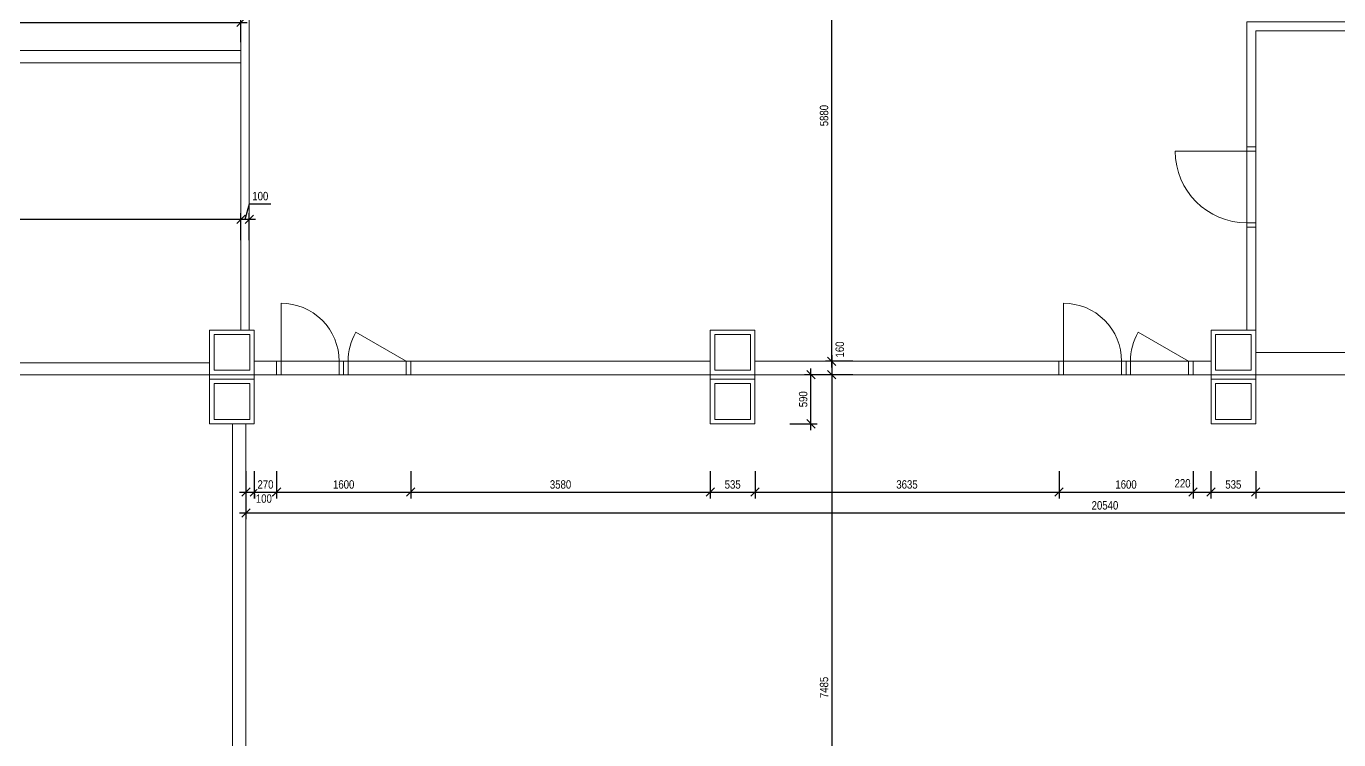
# Model space of a CAD drawing. Header units: millimetres. Extents: x -685 to 53218, y -11849 to 27902.
# Drawn here: x 23423 to 39115, y 7360 to 15897 of the extents above; entities that cross this region are included whole.
import ezdxf

# ---------------------------------------------------------------- set-up
doc = ezdxf.new("R2010")
doc.units = ezdxf.units.MM
for name, color, linetype, lineweight in [('__okna dvere', 7, 'Continuous', 9), ('_kóty', 7, 'Continuous', 5), ('Konštrukcie', 7, 'Continuous', 15)]:
    doc.layers.add(name, color=color, linetype=linetype, lineweight=lineweight)
doc.styles.add('PDF Arial', font='ARIALN.TTF')
doc.dimstyles.new('1.50 int', dxfattribs={"dimscale": 50, "dimtxt": 2, "dimasz": 2, "dimexe": 1.5, "dimexo": 2, "dimgap": 0.5, "dimtad": 1, "dimrnd": 5, "dimzin": 9, "dimtxsty": 'PDF Arial', "dimblk": 'OBLIQUE', "dimcen": 10, "dimdle": 1.5, "dimadec": 0, "dimazin": 0, "dimtfac": 1, "dimtmove": 1, "dimatfit": 3, "dimldrblk": 'OBLIQUE', "dimfxl": 5, "dimfxlon": 1, "dimarcsym": 0})

# ---------------------------------------------------------------- blocks, each defined once
blk = doc.blocks.new('dveree')
for p, q in [((29900, 92865), (29950, 92865)), ((31350, 92865), (29950, 92865)), ((29950, 92865), (29950, 92715)), ((31350, 92715), (31350, 92865)), ((31350, 92865), (31400, 92865)), ((29950, 92715), (29900, 92715)), ((31350, 92715), (29950, 92715)), ((31400, 92715), (31350, 92715))]:
    blk.add_line(p, q)
for points in [[(30600, 92715), (30600, 92865)], [(30650, 92715), (30650, 92865)], [(30700, 92715), (30700, 92865)]]:
    blk.add_lwpolyline(points)
for points in [[(29950, 92715), (30513, 92390, 0.131652), (30600, 92715)], [(31350, 92715), (31350, 92065, -0.414214), (30700, 92715)]]:
    blk.add_lwpolyline(points, format="xyb")
blk = doc.blocks.new('*U3')
at = {"ltscale": 0.25}
blk.add_lwpolyline([(50, 0), (50, 800)], dxfattribs=at)
for points in [[(50, 0), (0, 0), (0, -100), (50, -100)], [(850, -100), (900, -100), (900, 0), (850, 0)]]:
    blk.add_lwpolyline(points, close=True)
blk.add_lwpolyline([(50, 0), (850, 0), (850, -100), (50, -100)], close=True, dxfattribs=at)
blk.add_arc((50, 0), 800, 0, 90, dxfattribs=at)
blk = doc.blocks.new('_Oblique')
at = {"color": 0, "linetype": 'ByBlock', "lineweight": -2}
blk.add_line((-0.5, -0.5), (0.5, 0.5), dxfattribs=at)
blk = doc.blocks.new('*D49')
at = {"layer": '_kóty', "color": 0, "lineweight": -2, "transparency": 16777216}
for p, q in [((33304, 17768), (32979, 17768)), ((33054, 11813), (33054, 17843)), ((33304, 11888), (32979, 11888))]:
    blk.add_line(p, q, dxfattribs=at)
at = {"layer": 'Defpoints', "color": 0, "transparency": 16777216}
for p in [(33054, 17768), (37416, 17768), (36988, 11888)]:
    blk.add_point(p, dxfattribs=at)
at = {"layer": '_kóty', "color": 0, "lineweight": -2, "transparency": 16777216, "xscale": 100, "yscale": 100, "zscale": 100}
for p, rotation in [((33054, 17768), 90), ((33054, 11888), 270)]:
    blk.add_blockref('_Oblique', p, dxfattribs=dict(at, rotation=rotation))
at = {"layer": '_kóty', "color": 0, "transparency": 16777216, "insert": (32962, 14828), "char_height": 100, "attachment_point": 5, "rotation": 90, "style": 'PDF Arial', "bg_fill": 3, "box_fill_scale": 1.1, "bg_fill_color": 256, "bg_fill_true_color": 13158600, "bg_fill_transparency": 0}
blk.add_mtext('5880', dxfattribs=at)
blk = doc.blocks.new('*D63')
at = {"layer": '_kóty', "color": 0, "lineweight": -2, "transparency": 16777216}
for p, q in [((33054, 11963), (33054, 11653)), ((33304, 11888), (32979, 11888)), ((33304, 11728), (32979, 11728))]:
    blk.add_line(p, q, dxfattribs=at)
at = {"layer": 'Defpoints', "color": 0, "transparency": 16777216}
for p in [(36988, 11888), (33054, 11728), (35171, 11728)]:
    blk.add_point(p, dxfattribs=at)
at = {"layer": '_kóty', "color": 0, "lineweight": -2, "transparency": 16777216, "xscale": 100, "yscale": 100, "zscale": 100, "rotation": 270}
blk.add_blockref('_Oblique', (33054, 11728), dxfattribs=at)
at = {"layer": '_kóty', "color": 0, "transparency": 16777216, "insert": (33150, 12030), "char_height": 100, "attachment_point": 5, "rotation": 90, "style": 'PDF Arial', "bg_fill": 3, "box_fill_scale": 1.1, "bg_fill_color": 256, "bg_fill_true_color": 13158600, "bg_fill_transparency": 0}
blk.add_mtext('160', dxfattribs=at)
at = {"layer": '_kóty', "color": 0, "lineweight": -2, "transparency": 16777216, "xscale": 100, "yscale": 100, "zscale": 100, "rotation": 90}
blk.add_blockref('_Oblique', (33054, 11888), dxfattribs=at)
blk = doc.blocks.new('*D76')
at = {"layer": '_kóty', "color": 0, "lineweight": -2, "transparency": 16777216}
for p, q in [((21086, 15708), (21086, 16018)), ((25989, 15708), (25989, 16018)), ((21011, 15943), (26064, 15943))]:
    blk.add_line(p, q, dxfattribs=at)
at = {"layer": 'Defpoints', "color": 0, "transparency": 16777216}
for p in [(25989, 15943), (21086, 15608), (25989, 15608)]:
    blk.add_point(p, dxfattribs=at)
at = {"layer": '_kóty', "color": 0, "lineweight": -2, "transparency": 16777216, "xscale": 100, "yscale": 100, "zscale": 100, "rotation": 180}
blk.add_blockref('_Oblique', (21086, 15943), dxfattribs=at)
at = {"layer": '_kóty', "color": 0, "lineweight": -2, "transparency": 16777216, "xscale": 100, "yscale": 100, "zscale": 100}
blk.add_blockref('_Oblique', (25989, 15943), dxfattribs=at)
at = {"layer": '_kóty', "color": 0, "transparency": 16777216, "insert": (23537, 16034), "char_height": 100, "attachment_point": 5, "style": 'PDF Arial', "bg_fill": 3, "box_fill_scale": 1.1, "bg_fill_color": 256, "bg_fill_true_color": 13158600, "bg_fill_transparency": 0}
blk.add_mtext('4910', dxfattribs=at)
blk = doc.blocks.new('*D84')
at = {"layer": '_kóty', "color": 0, "lineweight": -2, "transparency": 16777216}
for p, q in [((20179, 13337), (20179, 13662)), ((25989, 13337), (25989, 13662)), ((20104, 13587), (26064, 13587))]:
    blk.add_line(p, q, dxfattribs=at)
at = {"layer": 'Defpoints', "color": 0, "transparency": 16777216}
for p in [(25989, 13587), (20179, 12262), (25989, 12262)]:
    blk.add_point(p, dxfattribs=at)
at = {"layer": '_kóty', "color": 0, "lineweight": -2, "transparency": 16777216, "xscale": 100, "yscale": 100, "zscale": 100, "rotation": 180}
blk.add_blockref('_Oblique', (20179, 13587), dxfattribs=at)
at = {"layer": '_kóty', "color": 0, "lineweight": -2, "transparency": 16777216, "xscale": 100, "yscale": 100, "zscale": 100}
blk.add_blockref('_Oblique', (25989, 13587), dxfattribs=at)
at = {"layer": '_kóty', "color": 0, "transparency": 16777216, "insert": (23084, 13678), "char_height": 100, "attachment_point": 5, "style": 'PDF Arial', "bg_fill": 3, "box_fill_scale": 1.1, "bg_fill_color": 256, "bg_fill_true_color": 13158600, "bg_fill_transparency": 0}
blk.add_mtext('5810', dxfattribs=at)
blk = doc.blocks.new('*D85')
at = {"layer": '_kóty', "color": 0, "lineweight": -2, "transparency": 16777216}
for p, q in [((25989, 13337), (25989, 13662)), ((26039, 13587), (26094, 13773)), ((26089, 13337), (26089, 13662)), ((26094, 13773), (26348, 13773)), ((25914, 13587), (26164, 13587))]:
    blk.add_line(p, q, dxfattribs=at)
at = {"layer": 'Defpoints', "color": 0, "transparency": 16777216}
for p in [(26089, 13587), (25989, 12262), (26089, 12262)]:
    blk.add_point(p, dxfattribs=at)
at = {"layer": '_kóty', "color": 0, "lineweight": -2, "transparency": 16777216, "xscale": 100, "yscale": 100, "zscale": 100, "rotation": 180}
blk.add_blockref('_Oblique', (25989, 13587), dxfattribs=at)
at = {"layer": '_kóty', "color": 0, "lineweight": -2, "transparency": 16777216, "xscale": 100, "yscale": 100, "zscale": 100}
blk.add_blockref('_Oblique', (26089, 13587), dxfattribs=at)
at = {"layer": '_kóty', "color": 0, "transparency": 16777216, "insert": (26221, 13864), "char_height": 100, "attachment_point": 5, "style": 'PDF Arial', "bg_fill": 3, "box_fill_scale": 1.1, "bg_fill_color": 256, "bg_fill_true_color": 13158600, "bg_fill_transparency": 0}
blk.add_mtext('100', dxfattribs=at)
blk = doc.blocks.new('*D92')
at = {"layer": '_kóty', "color": 0, "lineweight": -2, "transparency": 16777216}
for p, q in [((33054, 11803), (33054, 4169)), ((33304, 11728), (32979, 11728)), ((32804, 4244), (33129, 4244))]:
    blk.add_line(p, q, dxfattribs=at)
at = {"layer": 'Defpoints', "color": 0, "transparency": 16777216}
for p in [(35171, 11728), (31269, 4244), (33054, 4244)]:
    blk.add_point(p, dxfattribs=at)
at = {"layer": '_kóty', "color": 0, "lineweight": -2, "transparency": 16777216, "xscale": 100, "yscale": 100, "zscale": 100}
for p, rotation in [((33054, 11728), 90), ((33054, 4244), 270)]:
    blk.add_blockref('_Oblique', p, dxfattribs=dict(at, rotation=rotation))
at = {"layer": '_kóty', "color": 0, "transparency": 16777216, "insert": (32962, 7986), "char_height": 100, "attachment_point": 5, "rotation": 90, "style": 'PDF Arial', "bg_fill": 3, "box_fill_scale": 1.1, "bg_fill_color": 256, "bg_fill_true_color": 13158600, "bg_fill_transparency": 0}
blk.add_mtext('7485', dxfattribs=at)
blk = doc.blocks.new('*D94')
at = {"layer": '_kóty', "color": 0, "lineweight": -2, "transparency": 16777216}
for p, q in [((32804, 11065), (32804, 11803)), ((33054, 11728), (32729, 11728)), ((32554, 11140), (32879, 11140))]:
    blk.add_line(p, q, dxfattribs=at)
at = {"layer": 'Defpoints', "color": 0, "transparency": 16777216}
for p in [(32804, 11728), (34921, 11728), (31536, 11140)]:
    blk.add_point(p, dxfattribs=at)
at = {"layer": '_kóty', "color": 0, "lineweight": -2, "transparency": 16777216, "xscale": 100, "yscale": 100, "zscale": 100}
for p, rotation in [((32804, 11728), 90), ((32804, 11140), 270)]:
    blk.add_blockref('_Oblique', p, dxfattribs=dict(at, rotation=rotation))
at = {"layer": '_kóty', "color": 0, "transparency": 16777216, "insert": (32712, 11434), "char_height": 100, "attachment_point": 5, "rotation": 90, "style": 'PDF Arial', "bg_fill": 3, "box_fill_scale": 1.1, "bg_fill_color": 256, "bg_fill_true_color": 13158600, "bg_fill_transparency": 0}
blk.add_mtext('590', dxfattribs=at)
blk = doc.blocks.new('*D97')
at = {"layer": '_kóty', "color": 0, "lineweight": -2, "transparency": 16777216}
for p, q in [((26049, 10573), (26049, 10248)), ((26149, 10573), (26149, 10248)), ((25974, 10323), (26224, 10323))]:
    blk.add_line(p, q, dxfattribs=at)
at = {"layer": 'Defpoints', "color": 0, "transparency": 16777216}
for p in [(26049, 11390), (26149, 11390)]:
    blk.add_point(p, dxfattribs=at)
at = {"layer": '_kóty', "color": 0, "transparency": 16777216, "insert": (26264, 10245), "char_height": 100, "attachment_point": 5, "style": 'PDF Arial', "bg_fill": 3, "box_fill_scale": 1.1, "bg_fill_color": 256, "bg_fill_true_color": 13158600, "bg_fill_transparency": 0}
blk.add_mtext('100', dxfattribs=at)
at = {"layer": 'Defpoints', "color": 0, "transparency": 16777216}
blk.add_point((26149, 10323), dxfattribs=at)
at = {"layer": '_kóty', "color": 0, "lineweight": -2, "transparency": 16777216, "xscale": 100, "yscale": 100, "zscale": 100, "rotation": 180}
blk.add_blockref('_Oblique', (26049, 10323), dxfattribs=at)
at = {"layer": '_kóty', "color": 0, "lineweight": -2, "transparency": 16777216, "xscale": 100, "yscale": 100, "zscale": 100}
blk.add_blockref('_Oblique', (26149, 10323), dxfattribs=at)
blk = doc.blocks.new('*D99')
at = {"layer": '_kóty', "color": 0, "lineweight": -2, "transparency": 16777216}
for p, q in [((26049, 10323), (26049, 9998)), ((46591, 10323), (46591, 9998)), ((25974, 10073), (46666, 10073))]:
    blk.add_line(p, q, dxfattribs=at)
at = {"layer": 'Defpoints', "color": 0, "transparency": 16777216}
for p in [(46591, 11498), (26049, 11140), (46591, 10073)]:
    blk.add_point(p, dxfattribs=at)
at = {"layer": '_kóty', "color": 0, "lineweight": -2, "transparency": 16777216, "xscale": 100, "yscale": 100, "zscale": 100, "rotation": 180}
blk.add_blockref('_Oblique', (26049, 10073), dxfattribs=at)
at = {"layer": '_kóty', "color": 0, "lineweight": -2, "transparency": 16777216, "xscale": 100, "yscale": 100, "zscale": 100}
blk.add_blockref('_Oblique', (46591, 10073), dxfattribs=at)
at = {"layer": '_kóty', "color": 0, "transparency": 16777216, "insert": (36320, 10164), "char_height": 100, "attachment_point": 5, "style": 'PDF Arial', "bg_fill": 3, "box_fill_scale": 1.1, "bg_fill_color": 256, "bg_fill_true_color": 13158600, "bg_fill_transparency": 0}
blk.add_mtext('20540', dxfattribs=at)
blk = doc.blocks.new('*D100')
at = {"layer": '_kóty', "color": 0, "lineweight": -2, "transparency": 16777216}
for p, q in [((26149, 10573), (26149, 10248)), ((26416, 10573), (26416, 10248)), ((26074, 10323), (26491, 10323))]:
    blk.add_line(p, q, dxfattribs=at)
at = {"layer": 'Defpoints', "color": 0, "transparency": 16777216}
for p in [(26416, 11728), (26149, 11390)]:
    blk.add_point(p, dxfattribs=at)
at = {"layer": '_kóty', "color": 0, "lineweight": -2, "transparency": 16777216, "xscale": 100, "yscale": 100, "zscale": 100, "rotation": 180}
blk.add_blockref('_Oblique', (26149, 10323), dxfattribs=at)
at = {"layer": '_kóty', "color": 0, "lineweight": -2, "transparency": 16777216, "xscale": 100, "yscale": 100, "zscale": 100}
blk.add_blockref('_Oblique', (26416, 10323), dxfattribs=at)
at = {"layer": '_kóty', "color": 0, "transparency": 16777216, "insert": (26283, 10414), "char_height": 100, "attachment_point": 5, "style": 'PDF Arial', "bg_fill": 3, "box_fill_scale": 1.1, "bg_fill_color": 256, "bg_fill_true_color": 13158600, "bg_fill_transparency": 0}
blk.add_mtext('270', dxfattribs=at)
at = {"layer": 'Defpoints', "color": 0, "transparency": 16777216}
blk.add_point((26416, 10323), dxfattribs=at)
blk = doc.blocks.new('*D101')
at = {"layer": '_kóty', "color": 0, "lineweight": -2, "transparency": 16777216}
for p, q in [((31601, 10573), (31601, 10248)), ((32136, 10573), (32136, 10248)), ((31526, 10323), (32211, 10323))]:
    blk.add_line(p, q, dxfattribs=at)
at = {"layer": 'Defpoints', "color": 0, "transparency": 16777216}
for p in [(31601, 11140), (32136, 11140), (32136, 10323)]:
    blk.add_point(p, dxfattribs=at)
at = {"layer": '_kóty', "color": 0, "lineweight": -2, "transparency": 16777216, "xscale": 100, "yscale": 100, "zscale": 100, "rotation": 180}
blk.add_blockref('_Oblique', (31601, 10323), dxfattribs=at)
at = {"layer": '_kóty', "color": 0, "lineweight": -2, "transparency": 16777216, "xscale": 100, "yscale": 100, "zscale": 100}
blk.add_blockref('_Oblique', (32136, 10323), dxfattribs=at)
at = {"layer": '_kóty', "color": 0, "transparency": 16777216, "insert": (31869, 10414), "char_height": 100, "attachment_point": 5, "style": 'PDF Arial', "bg_fill": 3, "box_fill_scale": 1.1, "bg_fill_color": 256, "bg_fill_true_color": 13158600, "bg_fill_transparency": 0}
blk.add_mtext('535', dxfattribs=at)
blk = doc.blocks.new('*D102')
at = {"layer": '_kóty', "color": 0, "lineweight": -2, "transparency": 16777216}
for p, q in [((32136, 10573), (32136, 10248)), ((35771, 10573), (35771, 10248)), ((32061, 10323), (35846, 10323))]:
    blk.add_line(p, q, dxfattribs=at)
at = {"layer": 'Defpoints', "color": 0, "transparency": 16777216}
for p in [(35771, 11728), (32136, 11140), (35771, 10323)]:
    blk.add_point(p, dxfattribs=at)
at = {"layer": '_kóty', "color": 0, "lineweight": -2, "transparency": 16777216, "xscale": 100, "yscale": 100, "zscale": 100, "rotation": 180}
blk.add_blockref('_Oblique', (32136, 10323), dxfattribs=at)
at = {"layer": '_kóty', "color": 0, "lineweight": -2, "transparency": 16777216, "xscale": 100, "yscale": 100, "zscale": 100}
blk.add_blockref('_Oblique', (35771, 10323), dxfattribs=at)
at = {"layer": '_kóty', "color": 0, "transparency": 16777216, "insert": (33953, 10414), "char_height": 100, "attachment_point": 5, "style": 'PDF Arial', "bg_fill": 3, "box_fill_scale": 1.1, "bg_fill_color": 256, "bg_fill_true_color": 13158600, "bg_fill_transparency": 0}
blk.add_mtext('3635', dxfattribs=at)
blk = doc.blocks.new('*D103')
at = {"layer": '_kóty', "color": 0, "lineweight": -2, "transparency": 16777216}
for p, q in [((37588, 10573), (37588, 10248)), ((38123, 10573), (38123, 10248)), ((37513, 10323), (38198, 10323))]:
    blk.add_line(p, q, dxfattribs=at)
at = {"layer": 'Defpoints', "color": 0, "transparency": 16777216}
for p in [(37588, 11140), (38123, 11140), (38123, 10323)]:
    blk.add_point(p, dxfattribs=at)
at = {"layer": '_kóty', "color": 0, "lineweight": -2, "transparency": 16777216, "xscale": 100, "yscale": 100, "zscale": 100, "rotation": 180}
blk.add_blockref('_Oblique', (37588, 10323), dxfattribs=at)
at = {"layer": '_kóty', "color": 0, "lineweight": -2, "transparency": 16777216, "xscale": 100, "yscale": 100, "zscale": 100}
blk.add_blockref('_Oblique', (38123, 10323), dxfattribs=at)
at = {"layer": '_kóty', "color": 0, "transparency": 16777216, "insert": (37855, 10414), "char_height": 100, "attachment_point": 5, "style": 'PDF Arial', "bg_fill": 3, "box_fill_scale": 1.1, "bg_fill_color": 256, "bg_fill_true_color": 13158600, "bg_fill_transparency": 0}
blk.add_mtext('535', dxfattribs=at)
blk = doc.blocks.new('*D104')
at = {"layer": '_kóty', "color": 0, "lineweight": -2, "transparency": 16777216}
for p, q in [((38123, 10573), (38123, 10248)), ((43575, 10573), (43575, 10248)), ((38048, 10323), (43650, 10323))]:
    blk.add_line(p, q, dxfattribs=at)
at = {"layer": 'Defpoints', "color": 0, "transparency": 16777216}
for p in [(38123, 11140), (43575, 11140), (43575, 10323)]:
    blk.add_point(p, dxfattribs=at)
at = {"layer": '_kóty', "color": 0, "lineweight": -2, "transparency": 16777216, "xscale": 100, "yscale": 100, "zscale": 100, "rotation": 180}
blk.add_blockref('_Oblique', (38123, 10323), dxfattribs=at)
at = {"layer": '_kóty', "color": 0, "lineweight": -2, "transparency": 16777216, "xscale": 100, "yscale": 100, "zscale": 100}
blk.add_blockref('_Oblique', (43575, 10323), dxfattribs=at)
at = {"layer": '_kóty', "color": 0, "transparency": 16777216, "insert": (40849, 10414), "char_height": 100, "attachment_point": 5, "style": 'PDF Arial', "bg_fill": 3, "box_fill_scale": 1.1, "bg_fill_color": 256, "bg_fill_true_color": 13158600, "bg_fill_transparency": 0}
blk.add_mtext('5450', dxfattribs=at)
blk = doc.blocks.new('*D122')
at = {"layer": '_kóty', "color": 0, "lineweight": -2, "transparency": 16777216}
for p, q in [((26416, 10573), (26416, 10248)), ((28020, 10573), (28020, 10248)), ((26341, 10323), (28095, 10323))]:
    blk.add_line(p, q, dxfattribs=at)
at = {"layer": 'Defpoints', "color": 0, "transparency": 16777216}
for p in [(26416, 11728), (28020, 11728), (28020, 10323)]:
    blk.add_point(p, dxfattribs=at)
at = {"layer": '_kóty', "color": 0, "lineweight": -2, "transparency": 16777216, "xscale": 100, "yscale": 100, "zscale": 100, "rotation": 180}
blk.add_blockref('_Oblique', (26416, 10323), dxfattribs=at)
at = {"layer": '_kóty', "color": 0, "lineweight": -2, "transparency": 16777216, "xscale": 100, "yscale": 100, "zscale": 100}
blk.add_blockref('_Oblique', (28020, 10323), dxfattribs=at)
at = {"layer": '_kóty', "color": 0, "transparency": 16777216, "insert": (27218, 10414), "char_height": 100, "attachment_point": 5, "style": 'PDF Arial', "bg_fill": 3, "box_fill_scale": 1.1, "bg_fill_color": 256, "bg_fill_true_color": 13158600, "bg_fill_transparency": 0}
blk.add_mtext('1600', dxfattribs=at)
blk = doc.blocks.new('*D123')
at = {"layer": '_kóty', "color": 0, "lineweight": -2, "transparency": 16777216}
for p, q in [((28020, 10573), (28020, 10248)), ((31601, 10573), (31601, 10248)), ((27945, 10323), (31676, 10323))]:
    blk.add_line(p, q, dxfattribs=at)
at = {"layer": 'Defpoints', "color": 0, "transparency": 16777216}
for p in [(28020, 11728), (31601, 11140), (31601, 10323)]:
    blk.add_point(p, dxfattribs=at)
at = {"layer": '_kóty', "color": 0, "lineweight": -2, "transparency": 16777216, "xscale": 100, "yscale": 100, "zscale": 100, "rotation": 180}
blk.add_blockref('_Oblique', (28020, 10323), dxfattribs=at)
at = {"layer": '_kóty', "color": 0, "lineweight": -2, "transparency": 16777216, "xscale": 100, "yscale": 100, "zscale": 100}
blk.add_blockref('_Oblique', (31601, 10323), dxfattribs=at)
at = {"layer": '_kóty', "color": 0, "transparency": 16777216, "insert": (29811, 10414), "char_height": 100, "attachment_point": 5, "style": 'PDF Arial', "bg_fill": 3, "box_fill_scale": 1.1, "bg_fill_color": 256, "bg_fill_true_color": 13158600, "bg_fill_transparency": 0}
blk.add_mtext('3580', dxfattribs=at)
blk = doc.blocks.new('*D124')
at = {"layer": '_kóty', "color": 0, "lineweight": -2, "transparency": 16777216}
for p, q in [((35771, 10573), (35771, 10248)), ((37374, 10573), (37374, 10248)), ((35696, 10323), (37449, 10323))]:
    blk.add_line(p, q, dxfattribs=at)
at = {"layer": 'Defpoints', "color": 0, "transparency": 16777216}
for p in [(35771, 11728), (37374, 11728), (37374, 10323)]:
    blk.add_point(p, dxfattribs=at)
at = {"layer": '_kóty', "color": 0, "lineweight": -2, "transparency": 16777216, "xscale": 100, "yscale": 100, "zscale": 100, "rotation": 180}
blk.add_blockref('_Oblique', (35771, 10323), dxfattribs=at)
at = {"layer": '_kóty', "color": 0, "lineweight": -2, "transparency": 16777216, "xscale": 100, "yscale": 100, "zscale": 100}
blk.add_blockref('_Oblique', (37374, 10323), dxfattribs=at)
at = {"layer": '_kóty', "color": 0, "transparency": 16777216, "insert": (36572, 10414), "char_height": 100, "attachment_point": 5, "style": 'PDF Arial', "bg_fill": 3, "box_fill_scale": 1.1, "bg_fill_color": 256, "bg_fill_true_color": 13158600, "bg_fill_transparency": 0}
blk.add_mtext('1600', dxfattribs=at)
blk = doc.blocks.new('*D125')
at = {"layer": '_kóty', "color": 0, "lineweight": -2, "transparency": 16777216}
for p, q in [((37374, 10573), (37374, 10248)), ((37588, 10573), (37588, 10248)), ((37299, 10323), (37663, 10323))]:
    blk.add_line(p, q, dxfattribs=at)
at = {"layer": 'Defpoints', "color": 0, "transparency": 16777216}
for p in [(37374, 11728), (37588, 11728), (37588, 10323)]:
    blk.add_point(p, dxfattribs=at)
at = {"layer": '_kóty', "color": 0, "lineweight": -2, "transparency": 16777216, "xscale": 100, "yscale": 100, "zscale": 100}
blk.add_blockref('_Oblique', (37588, 10323), dxfattribs=at)
at = {"layer": '_kóty', "color": 0, "transparency": 16777216, "insert": (37248, 10428), "char_height": 100, "attachment_point": 5, "style": 'PDF Arial', "bg_fill": 3, "box_fill_scale": 1.1, "bg_fill_color": 256, "bg_fill_true_color": 13158600, "bg_fill_transparency": 0}
blk.add_mtext('220', dxfattribs=at)
at = {"layer": '_kóty', "color": 0, "lineweight": -2, "transparency": 16777216, "xscale": 100, "yscale": 100, "zscale": 100, "rotation": 180}
blk.add_blockref('_Oblique', (37374, 10323), dxfattribs=at)

msp = doc.modelspace()

# ---------------------------------------------------------------- linework, layer by layer
at = {"layer": 'Konštrukcie'}
for p, q in [((25988.639, 17768.117), (25988.639, 12262.411)), ((26088.639, 17768.117), (26088.639, 12262.411)), ((20178.639, 11868.117), (25614.465, 11868.117)), ((20178.639, 11727.877), (25614.465, 11727.877)), ((25888.639, 11139.889), (25888.639, 4489.348)), ((26048.999, 11139.889), (26048.999, -1373.578))]:
    msp.add_line(p, q, dxfattribs=at)
for points in [[(38015.666, 14454.003), (38015.666, 15950.699), (47073.748, 15950.699)], [(38122.573, 14454.003), (38122.573, 15843.793), (46966.841, 15843.793)], [(25988.639, 15608.117), (16448.639, 15608.117), (16448.639, 11868.117)], [(25988.639, 15458.117), (20178.639, 15458.117)], [(38015.666, 12262.411), (38015.666, 13491.841)], [(38122.573, 12262.411), (38122.573, 13491.841)], [(38122.573, 11995.144), (43574.825, 11995.144)], [(26148.999, 11888.237), (26416.267, 11888.237), (26416.267, 11727.877), (26148.999, 11727.877)], [(31601.252, 11888.237), (28019.87, 11888.237), (28019.87, 11727.877), (31601.252, 11727.877)], [(32135.786, 11888.237), (35770.621, 11888.237), (35770.621, 11727.877), (32135.786, 11727.877)], [(37588.038, 11888.237), (37374.225, 11888.237), (37374.225, 11727.877), (37588.038, 11727.877)], [(25614.465, 11727.877), (25614.465, 11674.423)], [(26148.999, 11727.877), (26148.999, 11674.423)], [(31601.252, 11727.877), (31601.252, 11674.423)], [(32135.786, 11727.877), (32135.786, 11674.423)], [(37588.038, 11727.877), (37588.038, 11674.423)], [(38122.573, 11727.877), (38122.573, 11674.423)], [(38122.573, 11727.877), (43574.825, 11727.877)]]:
    msp.add_lwpolyline(points, dxfattribs=at)
for points in [[(25614.465, 11727.877), (26148.999, 11727.877), (26148.999, 12262.411), (25614.465, 12262.411)], [(31601.252, 11727.877), (32135.786, 11727.877), (32135.786, 12262.411), (31601.252, 12262.411)], [(37588.038, 11727.877), (38122.573, 11727.877), (38122.573, 12262.411), (37588.038, 12262.411)], [(25667.918, 11781.33), (26095.546, 11781.33), (26095.546, 12208.958), (25667.918, 12208.958)], [(31654.705, 11781.33), (32082.333, 11781.33), (32082.333, 12208.958), (31654.705, 12208.958)], [(37641.492, 11781.33), (38069.12, 11781.33), (38069.12, 12208.958), (37641.492, 12208.958)], [(25614.465, 11139.889), (26148.999, 11139.889), (26148.999, 11674.423), (25614.465, 11674.423)], [(25667.918, 11193.342), (26095.546, 11193.342), (26095.546, 11620.97), (25667.918, 11620.97)], [(31601.252, 11139.889), (32135.786, 11139.889), (32135.786, 11674.423), (31601.252, 11674.423)], [(31654.705, 11193.342), (32082.333, 11193.342), (32082.333, 11620.97), (31654.705, 11620.97)], [(37588.038, 11139.889), (38122.573, 11139.889), (38122.573, 11674.423), (37588.038, 11674.423)], [(37641.492, 11193.342), (38069.12, 11193.342), (38069.12, 11620.97), (37641.492, 11620.97)]]:
    msp.add_lwpolyline(points, close=True, dxfattribs=at)

# ---------------------------------------------------------------- block references
at = {"layer": '__okna dvere', "yscale": 1.069069069069, "zscale": 1.069069069069}
for name, p, xscale, rotation in [('*U3', (38015.666, 14454.003), -1.069069069069, 90), ('dveree', (59984.629, 111006.962), 1.069069069069, 180), ('dveree', (69338.983, 111006.962), 1.069069069069, 180)]:
    msp.add_blockref(name, p, dxfattribs=dict(at, xscale=xscale, rotation=rotation))

# ---------------------------------------------------------------- next in the draw order: dimensions: what is measured, and where the dimension line sits
at = {"layer": '_kóty'}
dim = msp.add_linear_dim(base=(33053.547, 17768.117), p1=(36988.038, 11888.237), p2=(37415.666, 17768.117), angle=90, dimstyle='1.50 int', override={"dimgap": 0.8, "dimtfill": 1}, dxfattribs=at)
dim.commit()
dim.dimension.update_dxf_attribs({"geometry": '*D49', "text_midpoint": (32962.49, 14828.177)})
dim = msp.add_linear_dim(base=(25988.639, 15942.816), p1=(21085.546, 15608.117), p2=(25988.639, 15608.117), text='4910', dimstyle='1.50 int', override={"dimgap": 0.8, "dimtfill": 1}, dxfattribs=at)
dim.commit()
dim.dimension.update_dxf_attribs({"geometry": '*D76', "text_midpoint": (23537.093, 16033.873)})
dim = msp.add_linear_dim(base=(25988.639, 13586.672), p1=(20178.639, 12262.411), p2=(25988.639, 12262.411), dimstyle='1.50 int', override={"dimgap": 0.8, "dimtfill": 1}, dxfattribs=at)
dim.commit()
dim.dimension.update_dxf_attribs({"geometry": '*D84', "text_midpoint": (23083.639, 13677.73)})
dim = msp.add_linear_dim(base=(26148.999, 10322.732), p1=(26048.999, 11389.889), p2=(26148.999, 11389.889), dimstyle='1.50 int', override={"dimgap": 0.8, "dimtmove": 2, "dimtfill": 1}, dxfattribs=at)
dim.commit()
dim.dimension.update_dxf_attribs({"geometry": '*D97', "text_midpoint": (26264.333, 10245.06), "dimtype": 160})

# ---------------------------------------------------------------- next in the draw order: dimensions: what is measured, and where the dimension line sits
dim = msp.add_linear_dim(base=(26088.639, 13586.672), p1=(25988.639, 12262.411), p2=(26088.639, 12262.411), dimstyle='1.50 int', override={"dimgap": 0.8, "dimtfill": 1}, dxfattribs=at)
dim.commit()
dim.dimension.update_dxf_attribs({"geometry": '*D85', "text_midpoint": (26134.456, 13863.787)})
dim = msp.add_linear_dim(base=(33053.547, 11727.877), p1=(36988.038, 11888.237), p2=(35170.621, 11727.877), angle=90, dimstyle='1.50 int', override={"dimgap": 0.8, "dimtmove": 2, "dimtfill": 1}, dxfattribs=at)
dim.commit()
dim.dimension.update_dxf_attribs({"geometry": '*D63', "text_midpoint": (33150.142, 12029.604), "dimtype": 160})

# ---------------------------------------------------------------- next in the draw order: dimensions: what is measured, and where the dimension line sits
dim = msp.add_linear_dim(base=(33053.547, 4244.393), p1=(35170.621, 11727.877), p2=(31268.519, 4244.393), angle=90, dimstyle='1.50 int', override={"dimgap": 0.8, "dimtmove": 2, "dimtfill": 1}, dxfattribs=at)
dim.commit()
dim.dimension.update_dxf_attribs({"geometry": '*D92', "text_midpoint": (32962.49, 7986.135)})

# ---------------------------------------------------------------- next in the draw order: dimensions: what is measured, and where the dimension line sits
dim = msp.add_linear_dim(base=(32803.547, 11727.877), p1=(31535.786, 11139.889), p2=(34920.621, 11727.877), angle=90, dimstyle='1.50 int', override={"dimgap": 0.8, "dimtfill": 1}, dxfattribs=at)
dim.commit()
dim.dimension.update_dxf_attribs({"geometry": '*D94', "text_midpoint": (32803.547, 11433.883), "dimtype": 160})

# ---------------------------------------------------------------- next in the draw order: dimensions: what is measured, and where the dimension line sits
dim = msp.add_linear_dim(base=(46590.797, 10072.732), p1=(26048.999, 11139.889), p2=(46590.797, 11498.043), dimstyle='1.50 int', override={"dimgap": 0.8, "dimtfill": 1}, dxfattribs=at)
dim.commit()
dim.dimension.update_dxf_attribs({"geometry": '*D99', "text_midpoint": (36319.898, 10163.789)})

# ---------------------------------------------------------------- next in the draw order: dimensions: what is measured, and where the dimension line sits
dim = msp.add_linear_dim(base=(26416.267, 10322.732), p1=(26148.999, 11389.889), p2=(26416.267, 11727.877), text='270', dimstyle='1.50 int', override={"dimgap": 0.8, "dimtfill": 1}, dxfattribs=at)
dim.commit()
dim.dimension.update_dxf_attribs({"geometry": '*D100', "text_midpoint": (26282.633, 10413.789)})
for base, p1, p2, picture, middle in [((32135.786, 10322.732), (31601.252, 11139.889), (32135.786, 11139.889), '*D101', (31868.519, 10413.789)), ((38122.573, 10322.7318), (37588.0385, 11139.8887), (38122.573, 11139.8887), '*D103', (37855.3057, 10413.7891))]:
    dim = msp.add_linear_dim(base=base, p1=p1, p2=p2, dimstyle='1.50 int', override={"dimgap": 0.8, "dimtfill": 1}, dxfattribs=at)
    dim.commit()
    dim.dimension.update_dxf_attribs({"geometry": picture, "text_midpoint": middle})

# ---------------------------------------------------------------- next in the draw order: dimensions: what is measured, and where the dimension line sits
dim = msp.add_linear_dim(base=(28019.87, 10322.732), p1=(26416.267, 11727.877), p2=(28019.87, 11727.877), text='1600', dimstyle='1.50 int', override={"dimgap": 0.8, "dimtfill": 1}, dxfattribs=at)
dim.commit()
dim.dimension.update_dxf_attribs({"geometry": '*D122', "text_midpoint": (27218.069, 10413.789)})
for base, p1, p2, picture, middle in [((35770.6211, 10322.7318), (32135.7862, 11139.8887), (35770.6211, 11727.8766), '*D102', (33953.2036, 10413.7891)), ((43574.825, 10322.732), (38122.573, 11139.889), (43574.825, 11139.889), '*D104', (40848.699, 10413.789))]:
    dim = msp.add_linear_dim(base=base, p1=p1, p2=p2, dimstyle='1.50 int', override={"dimgap": 0.8, "dimtfill": 1}, dxfattribs=at)
    dim.commit()
    dim.dimension.update_dxf_attribs({"geometry": picture, "text_midpoint": middle})

# ---------------------------------------------------------------- next in the draw order: dimensions: what is measured, and where the dimension line sits
dim = msp.add_linear_dim(base=(31601.252, 10322.732), p1=(28019.87, 11727.877), p2=(31601.252, 11139.889), dimstyle='1.50 int', override={"dimgap": 0.8, "dimtfill": 1}, dxfattribs=at)
dim.commit()
dim.dimension.update_dxf_attribs({"geometry": '*D123', "text_midpoint": (29810.561, 10413.789)})
dim = msp.add_linear_dim(base=(37374.225, 10322.732), p1=(35770.621, 11727.877), p2=(37374.225, 11727.877), text='1600', dimstyle='1.50 int', override={"dimgap": 0.8, "dimtfill": 1}, dxfattribs=at)
dim.commit()
dim.dimension.update_dxf_attribs({"geometry": '*D124', "text_midpoint": (36572.423, 10413.789)})

# ---------------------------------------------------------------- next in the draw order: dimensions: what is measured, and where the dimension line sits
dim = msp.add_linear_dim(base=(37588.038, 10322.732), p1=(37374.225, 11727.877), p2=(37588.038, 11727.877), text='220', dimstyle='1.50 int', override={"dimgap": 0.8, "dimtmove": 2, "dimtfill": 1}, dxfattribs=at)
dim.commit()
dim.dimension.update_dxf_attribs({"geometry": '*D125', "text_midpoint": (37247.959, 10427.937), "dimtype": 160})

doc.saveas('drawing.dxf')
